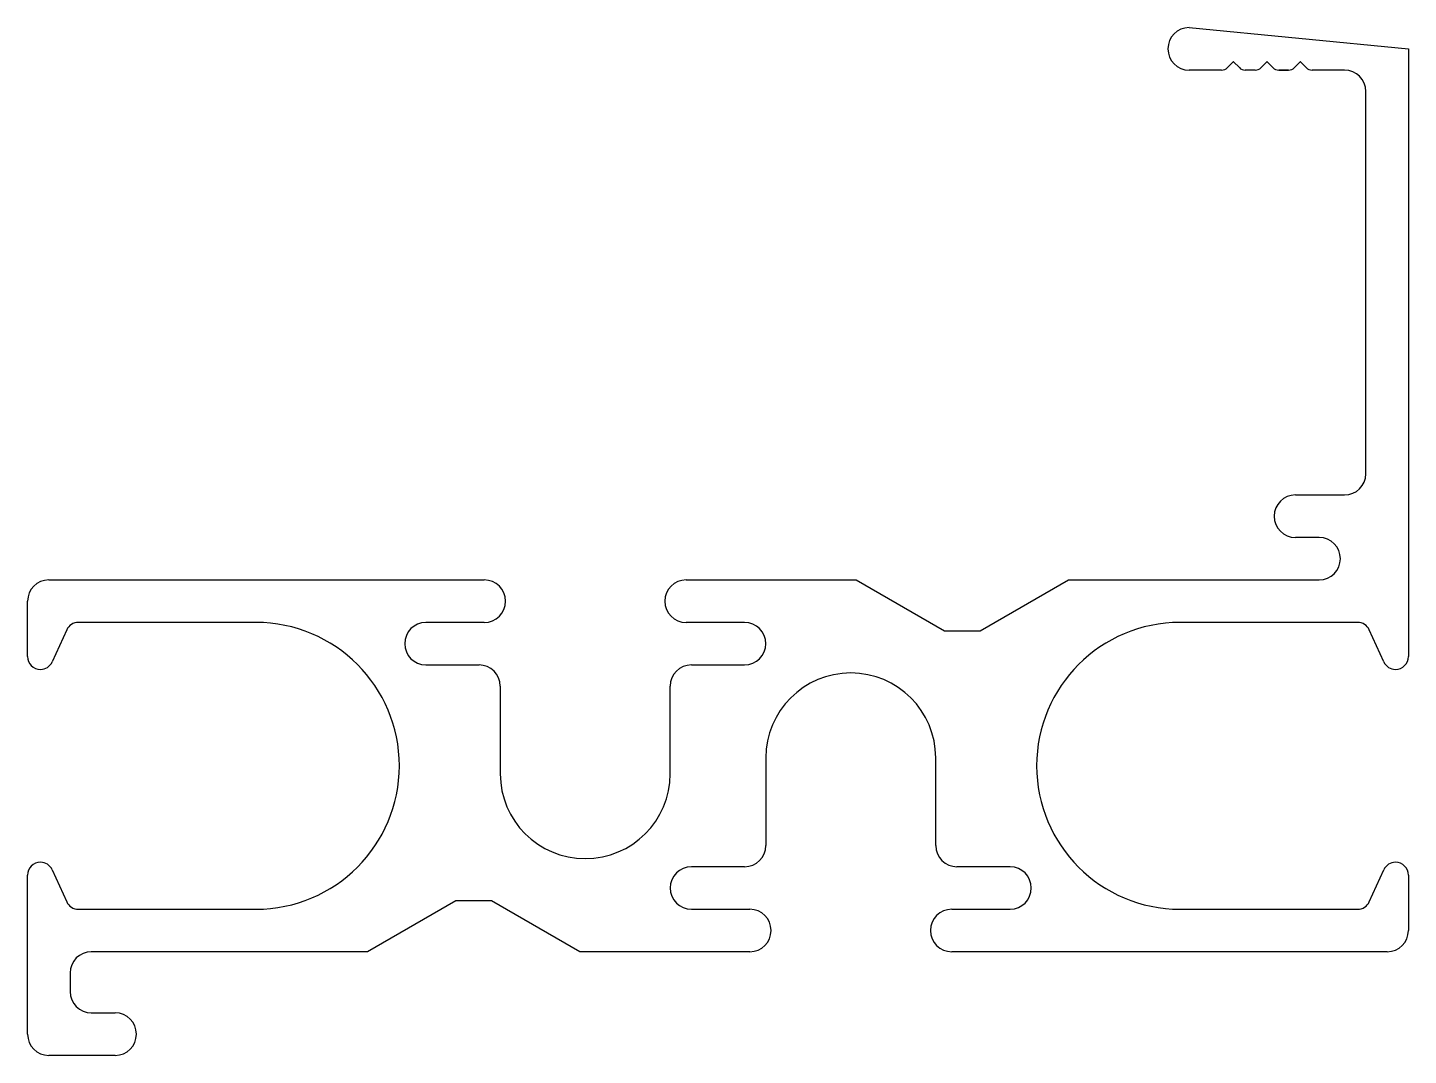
# Model space of a CAD drawing. Extents: x -17.7 to 23.5, y 0.1 to 30.8.
import ezdxf

# ---------------------------------------------------------------- set-up
doc = ezdxf.new("R2010")
doc.units = 0
doc.layers.get('0').update_dxf_attribs({"linetype": 'CONTINUOUS'})

msp = doc.modelspace()

# ---------------------------------------------------------------- linework, layer by layer
at = {"color": 7, "linetype": 'CONTINUOUS'}
for p, q in [((16.985, 30.804), (23.538, 30.169)), ((23.538, 30.169), (23.538, 12.002)), ((18.304, 29.778), (18.133, 29.607)), ((18.486, 29.607), (18.315, 29.778)), ((19.304, 29.778), (19.133, 29.607)), ((19.486, 29.607), (19.315, 29.778)), ((20.304, 29.778), (20.133, 29.607)), ((20.486, 29.607), (20.315, 29.778)), ((17.956, 29.534), (16.985, 29.534)), ((18.956, 29.534), (18.663, 29.534)), ((19.956, 29.534), (19.663, 29.534)), ((19.663, 29.534), (19.956, 29.534)), ((19.956, 29.534), (19.663, 29.534)), ((19.663, 29.534), (19.956, 29.534)), ((19.956, 29.534), (19.663, 29.534)), ((21.633, 29.534), (20.663, 29.534)), ((20.663, 29.534), (20.663, 29.534)), ((22.268, 17.469), (22.268, 28.899)), ((20.16, 16.834), (21.633, 16.834)), ((20.871, 15.564), (20.16, 15.564)), ((-17.102, 14.294), (-4.084, 14.294)), ((1.948, 14.294), (7.028, 14.294)), ((7.028, 14.294), (9.668, 12.77)), ((10.739, 12.77), (13.378, 14.294)), ((13.378, 14.294), (20.871, 14.294)), ((-17.737, 12.002), (-17.737, 13.659)), ((-16.568, 12.8), (-17, 11.845)), ((-10.91, 13.024), (-16.221, 13.024)), ((-4.084, 13.024), (-5.83, 13.024)), ((3.695, 13.024), (1.948, 13.024)), ((22.023, 13.024), (16.712, 13.024)), ((22.802, 11.845), (22.37, 12.8)), ((9.668, 12.77), (10.739, 12.77)), ((-17.347, 11.621), (-17.356, 11.621)), ((-5.83, 11.754), (-4.243, 11.754)), ((2.107, 11.754), (3.695, 11.754)), ((23.157, 11.621), (23.149, 11.621)), ((-3.608, 11.119), (-3.608, 8.503)), ((1.472, 8.503), (1.472, 11.119)), ((4.33, 8.973), (4.33, 6.356)), ((9.41, 6.356), (9.41, 8.973)), ((-17.356, 5.855), (-17.347, 5.855)), ((23.149, 5.855), (23.157, 5.855)), ((-17.737, 0.718), (-17.737, 5.474)), ((-17, 5.631), (-16.568, 4.675)), ((3.695, 5.721), (2.107, 5.721)), ((11.632, 5.721), (10.045, 5.721)), ((22.37, 4.675), (22.802, 5.631)), ((23.538, 5.474), (23.538, 3.816)), ((-4.937, 4.705), (-7.577, 3.181)), ((-3.866, 4.705), (-4.937, 4.705)), ((-1.227, 3.181), (-3.866, 4.705)), ((-16.221, 4.451), (-10.91, 4.451)), ((2.107, 4.451), (3.853, 4.451)), ((9.886, 4.451), (11.632, 4.451)), ((16.712, 4.451), (22.023, 4.451)), ((-7.577, 3.181), (-15.832, 3.181)), ((3.853, 3.181), (-1.227, 3.181)), ((22.903, 3.181), (9.886, 3.181)), ((-16.467, 2.546), (-16.467, 1.988)), ((-15.832, 1.353), (-15.12, 1.353)), ((-15.12, 0.083), (-17.102, 0.083))]:
    msp.add_line(p, q, dxfattribs=at)
for centre, radius, start, end in [((16.985, 30.169), 0.635, 90, 270), ((18.309, 29.773), 0.008, 45, 135), ((19.309, 29.773), 0.008, 45, 135), ((20.309, 29.773), 0.008, 45, 135), ((17.956, 29.784), 0.25, 270, 315), ((18.663, 29.784), 0.25, 225, 270), ((18.956, 29.784), 0.25, 270, 315), ((19.663, 29.784), 0.25, 225, 270), ((19.956, 29.784), 0.25, 270, 315), ((20.663, 29.784), 0.25, 225, 270), ((21.633, 28.899), 0.635, 360, 90), ((21.633, 17.469), 0.635, 270, 0), ((20.16, 16.199), 0.635, 90, 270), ((20.871, 14.929), 0.635, 270, 90), ((-17.102, 13.659), 0.635, 90, 180), ((-4.084, 13.659), 0.635, 270, 90), ((1.948, 13.659), 0.635, 90, 270), ((-16.221, 12.643), 0.381, 90, 155.6538), ((-10.91, 8.738), 4.286, 270, 90), ((-5.83, 12.389), 0.635, 90, 270), ((3.695, 12.389), 0.635, 270, 90), ((16.712, 8.738), 4.286, 90, 270), ((22.023, 12.643), 0.381, 24.3462, 90), ((-17.356, 12.002), 0.381, 180, 270), ((23.157, 12.002), 0.381, 270, 0), ((-17.347, 12.002), 0.381, 270, 335.6538), ((-4.243, 11.119), 0.635, 360, 90), ((2.107, 11.119), 0.635, 90, 180), ((23.149, 12.002), 0.381, 204.3462, 270), ((6.87, 8.973), 2.54, 0, 180), ((-1.068, 8.503), 2.54, 180, 0), ((3.695, 6.356), 0.635, 270, 0), ((10.045, 6.356), 0.635, 180, 270), ((-17.356, 5.474), 0.381, 90, 180), ((-17.347, 5.474), 0.381, 24.3462, 90), ((23.149, 5.474), 0.381, 90, 155.6538), ((23.157, 5.474), 0.381, 360, 90), ((2.107, 5.086), 0.635, 90, 270), ((11.632, 5.086), 0.635, 270, 90), ((-16.221, 4.832), 0.381, 204.3462, 270), ((22.023, 4.832), 0.381, 270, 335.6538), ((3.853, 3.816), 0.635, 270, 90), ((9.886, 3.816), 0.635, 90, 270), ((22.903, 3.816), 0.635, 270, 0), ((-15.832, 2.546), 0.635, 90, 180), ((-15.832, 1.988), 0.635, 180, 270), ((-15.12, 0.718), 0.635, 270, 90), ((-17.102, 0.718), 0.635, 180, 270)]:
    msp.add_arc(centre, radius, start, end, dxfattribs=at)

doc.saveas('drawing.dxf')
